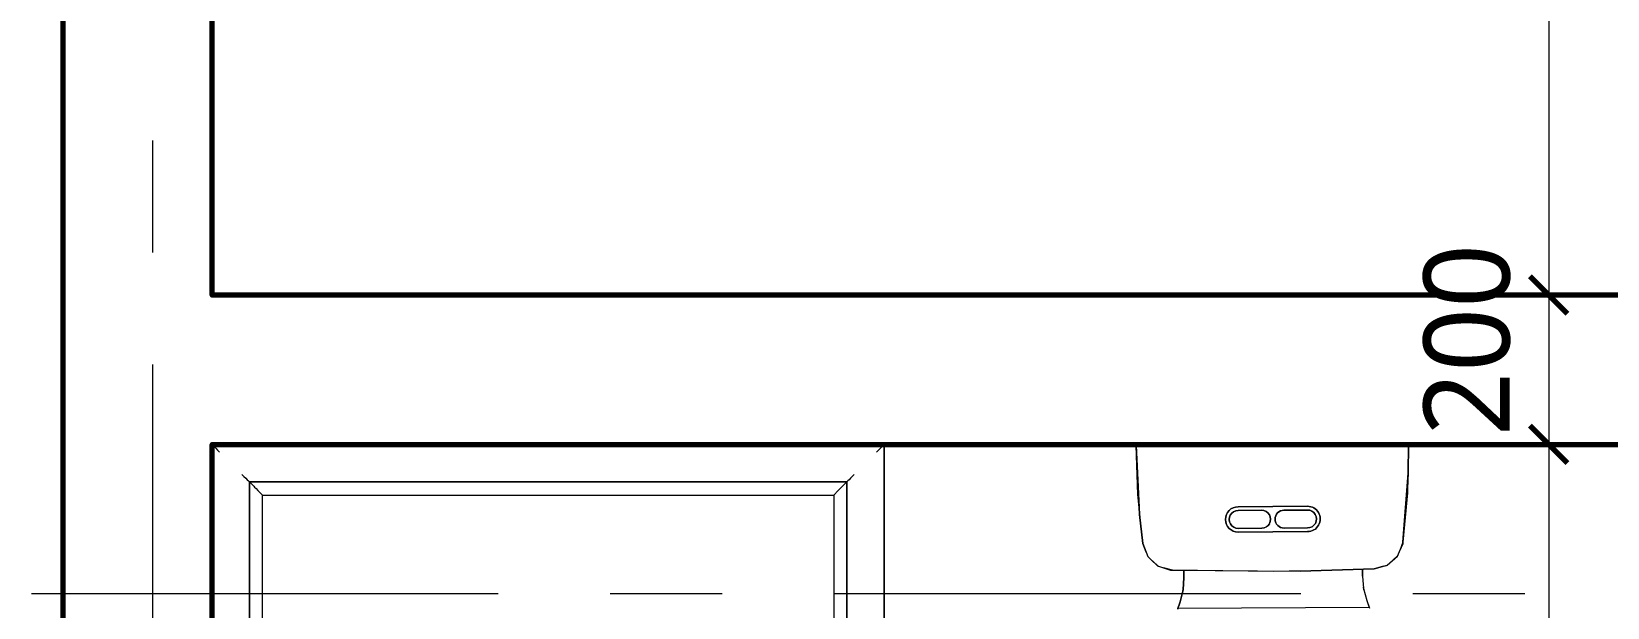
# Model space of a CAD drawing. Header units: millimetres. Extents: x 4711 to 63961, y 15357 to 39432.
# Drawn here: x 20169 to 22280, y 29727 to 30498 of the extents above; entities that cross this region are included whole.
import ezdxf

# ---------------------------------------------------------------- set-up
doc = ezdxf.new("R2010")
doc.units = ezdxf.units.MM
for name, color, linetype in [('A-SANITARY', 50, 'Continuous'), ('A-WALL', 240, 'Continuous'), ('DIM-Text', 176, 'Continuous'), ('Grid', 210, 'Continuous')]:
    doc.layers.add(name, color=color, linetype=linetype)
doc.styles.add('PDF Trebuchet MS', font='trebuc.ttf')

msp = doc.modelspace()

# ---------------------------------------------------------------- linework, layer by layer
at = {"color": 94, "lineweight": 9, "true_color": 0x00a600}
for points in [[(20211, 30344.2), (20211, 30494.2)], [(20211, 30044.2), (20211, 30194.2)], [(20211, 29744.2), (20211, 29894.2)]]:
    msp.add_lwpolyline(points, dxfattribs=at)
at = {"lineweight": 70}
for points in [[(22226.4, 30119.8), (22201.4, 30144.8), (22176.4, 30169.8)], [(22226.4, 29919.8), (22201.4, 29944.8), (22176.4, 29969.8)]]:
    msp.add_lwpolyline(points, dxfattribs=at)
at = {"lineweight": 9}
for points in [[(22161.8, 30144.8), (22201.4, 30144.8), (22276.4, 30144.8)], [(20411, 29942.2), (20411, 29375.7)], [(22161.8, 29944.8), (22201.4, 29944.8), (22276.4, 29944.8)]]:
    msp.add_lwpolyline(points, dxfattribs=at)
at = {"lineweight": 18}
for points in [[(21677.6, 29943.8), (21678.8, 29943.8), (21680.3, 29943.9), (21682.3, 29943.9), (21684.4, 29943.9), (21686.7, 29943.9), (21831, 29944.8), (21711.5, 29944)], [(21668.3, 29790.9), (21677.2, 29782.3)], [(21697, 29776.5), (21685.2, 29779.7)], [(21953.6, 29750.1), (21952.9, 29753.9)], [(21704.2, 29725), (21707.3, 29734.3)], [(21957.3, 29735.8), (21960.5, 29726.6)]]:
    msp.add_lwpolyline(points, dxfattribs=at)
at = {"layer": 'A-SANITARY', "lineweight": 9}
for points in [[(21301, 28704.8), (21303.6, 28702.2), (21306, 28699.8), (21308.1, 28697.7), (21309.7, 28696.1), (21310.7, 28695.1), (21311, 28694.8), (21311, 29944.8), (20411, 29944.8), (20411.4, 29944.4), (20412.4, 29943.5), (20414, 29941.9), (20416, 29939.8), (20418.4, 29937.4), (20421, 29934.8)], [(21311, 29944.8), (21311, 28694.8), (21311, 29944.8), (21310.7, 29944.4), (21309.7, 29943.5), (21308.1, 29941.9), (21306, 29939.8), (21303.6, 29937.4), (21301, 29934.8)], [(20451, 29904.8), (20453.6, 29902.2), (20456, 29899.8), (20458.1, 29897.7), (20459.7, 29896.1), (20460.7, 29895.1), (20461, 29894.8), (20466.9, 29888.9), (20468, 29887.8), (20469.9, 29886), (20472.4, 29883.4), (20478.6, 29877.2), (21243.5, 29877.2)], [(20461, 29180.3), (20461, 28744.8), (21261, 28744.8), (21261, 29894.8), (20461, 29894.8), (20461, 29371.3)], [(21271, 29904.8), (21268.4, 29902.2), (21266, 29899.8), (21264, 29897.7), (21262.4, 29896.1), (21261.4, 29895.1), (21261, 29894.8), (21255.2, 29888.9), (21254.1, 29887.8), (21252.2, 29886), (21249.6, 29883.4), (21243.5, 29877.2), (21243.5, 28762.3), (20478.6, 28762.3)], [(20478.6, 29371.3), (20478.6, 29877.2)]]:
    msp.add_lwpolyline(points, dxfattribs=at)
at = {"layer": 'A-SANITARY', "lineweight": 18}
for points in [[(21650.5, 29943.7), (21648.5, 29943.7), (21649.7, 29943.7), (21653.2, 29943.7), (21658.7, 29943.7), (21666, 29943.8), (21674.4, 29943.8), (21683.5, 29943.9), (21831, 29944.8)], [(21676.9, 29943.8), (21661.1, 29943.7), (21651.7, 29943.7), (21648.5, 29943.7), (21653.2, 29851.1), (21657.7, 29812.1), (21653.2, 29851.1), (21652.7, 29861)], [(21662, 29800.8), (21657.7, 29812.1), (21651, 29877.7), (21648.5, 29943.7)], [(22013.5, 29944.8), (22011.8, 29880), (22005.9, 29814.2), (22013, 29906.6), (22013.5, 29944.8), (22013, 29906.6), (22012.2, 29896.7)], [(21662.2, 29799.8), (21657.7, 29812.1), (21664.1, 29795), (21677.2, 29782.3), (21694.6, 29776.7), (21697, 29776.5), (21694.6, 29776.7), (21685.2, 29779.8)], [(21979.6, 29781.7), (21967.1, 29778.2), (21984.7, 29783.1), (21998.4, 29795.1), (22005.6, 29811.8), (22005.9, 29814.2), (22005.6, 29811.8), (22001.7, 29802.7)], [(22005.9, 29814.2), (22001.7, 29802.8)], [(21663.4, 29796.8), (21664.1, 29795)], [(21678.6, 29781.5), (21670.4, 29789)], [(21978.6, 29781.5), (21967.1, 29778.2)], [(21982.8, 29782.5), (21984.7, 29783.1)], [(21989.1, 29786.9), (21998.4, 29795.1)], [(21999.3, 29796.4), (21991.3, 29789)], [(21832, 29774.8), (21697, 29776.5), (21868, 29775.2), (21967.1, 29778.2), (21868, 29775.2), (21853.6, 29775.3)], [(21951.6, 29768.4), (21953.1, 29751.8), (21957.3, 29735.8), (21960.5, 29726.6), (21704.2, 29725), (21707.3, 29734.3), (21703.8, 29724)], [(21712.6, 29766.9), (21712.5, 29776.3)], [(21951.6, 29777.8), (21951.6, 29768.4), (21951.6, 29777.8), (21951.6, 29768.4), (21953.1, 29751.8), (21957.3, 29735.8), (21960.9, 29725.6)], [(21711.4, 29752.5), (21710.8, 29748.6)]]:
    msp.add_lwpolyline(points, dxfattribs=at)
at = {"layer": 'A-SANITARY', "lineweight": 9}
msp.add_lwpolyline([(20461, 29371.3), (20461, 29894.8), (21261, 29894.8), (21261, 28744.8), (21261, 29894.8), (20461, 29894.8)], close=True, dxfattribs=at)
at = {"layer": 'A-SANITARY', "lineweight": 18}
for points in [[(21785, 29861.5, 0.999995), (21785.2, 29827.5, -0.999995)], [(21785, 29856.5, 1.00003), (21785.2, 29832.5, -1.00003)], [(21846.5, 29856.9, 0.999934), (21846.7, 29832.9, -0.999934)], [(21878.2, 29828.1, 1.00001), (21878, 29862.1, -1.00001)], [(21878.2, 29833.1, 1.000022), (21878, 29857.1, -1.000022)]]:
    msp.add_lwpolyline(points, format="xyb", close=True, dxfattribs=at)
for points in [[(21785, 29861.5), (21878, 29862.1)], [(21846.5, 29856.9), (21878, 29857.1)], [(21878.2, 29828.1), (21785.2, 29827.5)], [(21878.2, 29833.1), (21846.7, 29832.9)], [(21712.6, 29766.9), (21711.3, 29750.3), (21707.3, 29734.3), (21711.3, 29750.3)], [(21712.6, 29766.9), (21712.5, 29776.3)]]:
    msp.add_lwpolyline(points, close=True, dxfattribs=at)
msp.add_lwpolyline([(21827, 29838.8), (21825.2, 29836.3), (21822.7, 29834.3), (21819.8, 29833.1), (21816.7, 29832.7), (21785.2, 29832.5), (21816.7, 29832.7, 1.000007), (21816.5, 29856.7), (21785, 29856.5), (21816.5, 29856.7), (21819.6, 29856.3), (21822.5, 29855.1), (21825, 29853.2), (21827, 29850.8), (21828.2, 29847.9), (21828.6, 29844.8), (21828.2, 29841.7), (21827.5, 29839.8)], format="xyb", dxfattribs=at)
at = {"layer": 'A-WALL', "lineweight": 18}
msp.add_lwpolyline([(37999, 33456.7), (38011, 33456.7), (37999, 33456.7), (37999, 33444.8), (34711, 33444.8), (34711, 29977.9), (33211, 29977.9), (33211, 24944.8), (30111, 24944.8), (30111, 23544.8), (25431, 23544.8), (25431, 24944.8), (20211, 24944.8), (20211, 36819.2), (33211, 36819.2), (33211, 37856.7), (37999, 37856.7)], dxfattribs=at)
at = {"layer": 'A-WALL', "lineweight": 70}
for points in [[(20331, 30544.8), (20211, 30544.8), (20211, 24944.8), (20411, 24944.8), (21311, 24944.8), (21311, 25144.8), (20411, 25144.8), (20411, 28144.8), (25231, 28144.8), (25231, 25144.8), (23711, 25144.8), (23711, 24944.8), (28661, 24944.8), (28661, 25144.8), (25431, 25144.8), (25431, 29913.6), (25231, 29913.6), (25231, 28344.8), (23731, 28344.8), (23731, 36619.2), (25211.5, 36619.2), (25211.5, 32944.8), (25411.5, 32944.8), (25411.5, 36619.2)], [(20411, 31744.8), (20411, 32144.8), (23531, 32144.8), (23531, 30144.8), (20411, 30144.8), (20411, 30544.8)]]:
    msp.add_lwpolyline(points, dxfattribs=at)
msp.add_lwpolyline([(20411, 28344.8), (20411, 29944.8), (23531, 29944.8), (23531, 28344.8)], close=True, dxfattribs=at)
at = {"layer": 'DIM-Text', "lineweight": 9}
msp.add_lwpolyline([(22201.4, 36869.2), (22201.4, 36619.2), (22201.4, 32344.8), (22201.4, 32144.8), (22201.4, 30144.8), (22201.4, 29944.8), (22201.4, 28344.8), (22201.4, 28144.8), (22201.4, 25144.8), (22201.4, 24944.8), (22201.4, 24144.8), (22201.4, 23444.8), (22201.4, 18985.4), (22201.4, 18269.2)], dxfattribs=at)
at = {"layer": 'Grid', "lineweight": 9}
for points in [[(20331, 30352.1), (20331, 30202.1)], [(20331, 30052.1), (20331, 29427.1)], [(20794.2, 29744.8), (20169.2, 29744.8)], [(21094.2, 29744.8), (20944.2, 29744.8)], [(21869.2, 29744.8), (21244.2, 29744.8)], [(22169.2, 29744.8), (22019.2, 29744.8)]]:
    msp.add_lwpolyline(points, dxfattribs=at)

# ---------------------------------------------------------------- texts
at = {"layer": 'DIM-Text', "insert": (22150.2, 29956.3), "char_height": 115.11, "attachment_point": 7, "rotation": 90, "style": 'PDF Trebuchet MS'}
msp.add_mtext('200', dxfattribs=at)

doc.saveas('drawing.dxf')
